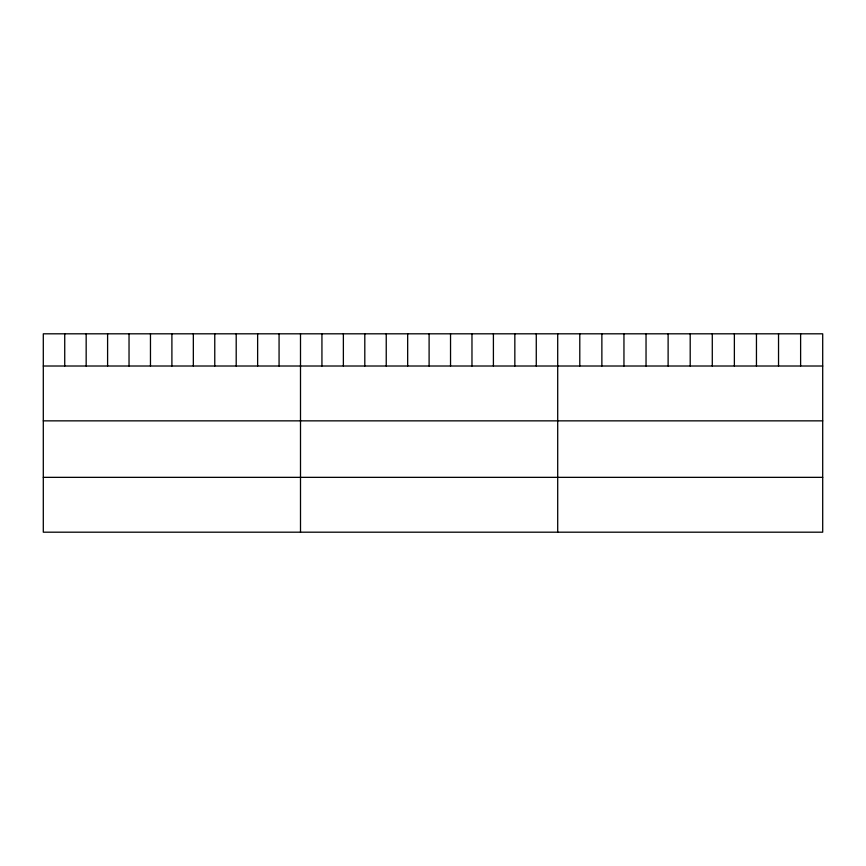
<?xml version="1.0" encoding="UTF-8"?>
<svg xmlns="http://www.w3.org/2000/svg" width="866" height="866" viewBox="0 0 866 866"><rect width="100%" height="100%" fill="white"/><g stroke="black" fill="none" stroke-linecap="round" stroke-linejoin="round"><path stroke-width="1.3" d="M822.7 366.015L822.7 532.189L43.3 532.189L43.3 333.811L822.7 333.811L822.7 366.015L43.3 366.015M43.3 420.854L822.7 420.854M43.3 477.35L822.7 477.35M800.617 333.811L800.617 366.015M778.534 333.811L778.534 366.015M756.451 333.811L756.451 366.015M734.368 333.811L734.368 366.015M712.285 333.811L712.285 366.015M690.202 333.811L690.202 366.015M668.119 333.811L668.119 366.015M646.036 333.811L646.036 366.015M623.953 333.811L623.953 366.015M601.87 333.811L601.87 366.015M579.787 333.811L579.787 366.015M557.704 333.811L557.704 532.189M536.27 333.811L536.27 366.015M514.837 333.811L514.837 366.015M493.404 333.811L493.404 366.015M471.97 333.811L471.97 366.015M450.536 333.811L450.536 366.015M429.103 333.811L429.103 366.015M407.67 333.811L407.67 366.015M386.236 333.811L386.236 366.015M364.803 333.811L364.803 366.015M343.369 333.811L343.369 366.015M321.935 333.811L321.935 366.015M300.502 333.811L300.502 532.189M279.069 333.811L279.069 366.015M257.635 333.811L257.635 366.015M236.201 333.811L236.201 366.015M214.768 333.811L214.768 366.015M193.334 333.811L193.334 366.015M171.901 333.811L171.901 366.015M150.468 333.811L150.468 366.015M129.034 333.811L129.034 366.015M107.601 333.811L107.601 366.015M86.167 333.811L86.167 366.015M64.733 333.811L64.733 366.015"/></g></svg>
